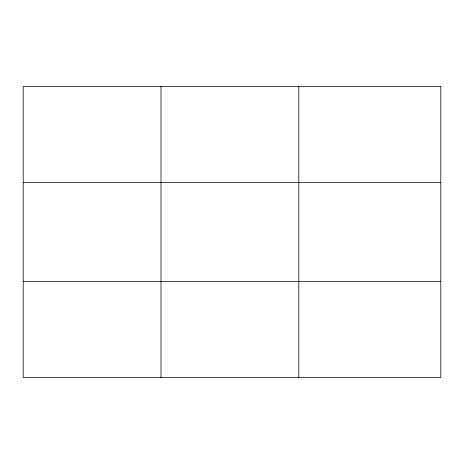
<?xml version="1.0" encoding="UTF-8"?>
<svg xmlns="http://www.w3.org/2000/svg" width="464" height="464" viewBox="0 0 464 464"><rect width="100%" height="100%" fill="white"/><g stroke="black" fill="none" stroke-linecap="round" stroke-linejoin="round"><path stroke-width="0.7" d="M161.008 377.58L161.008 86.42M298.816 377.58L298.816 86.42M23.2 182.503L440.8 182.503M23.2 281.497L440.8 281.497M440.8 86.42L440.8 377.58L23.2 377.58L23.2 86.42L440.8 86.42"/></g></svg>
